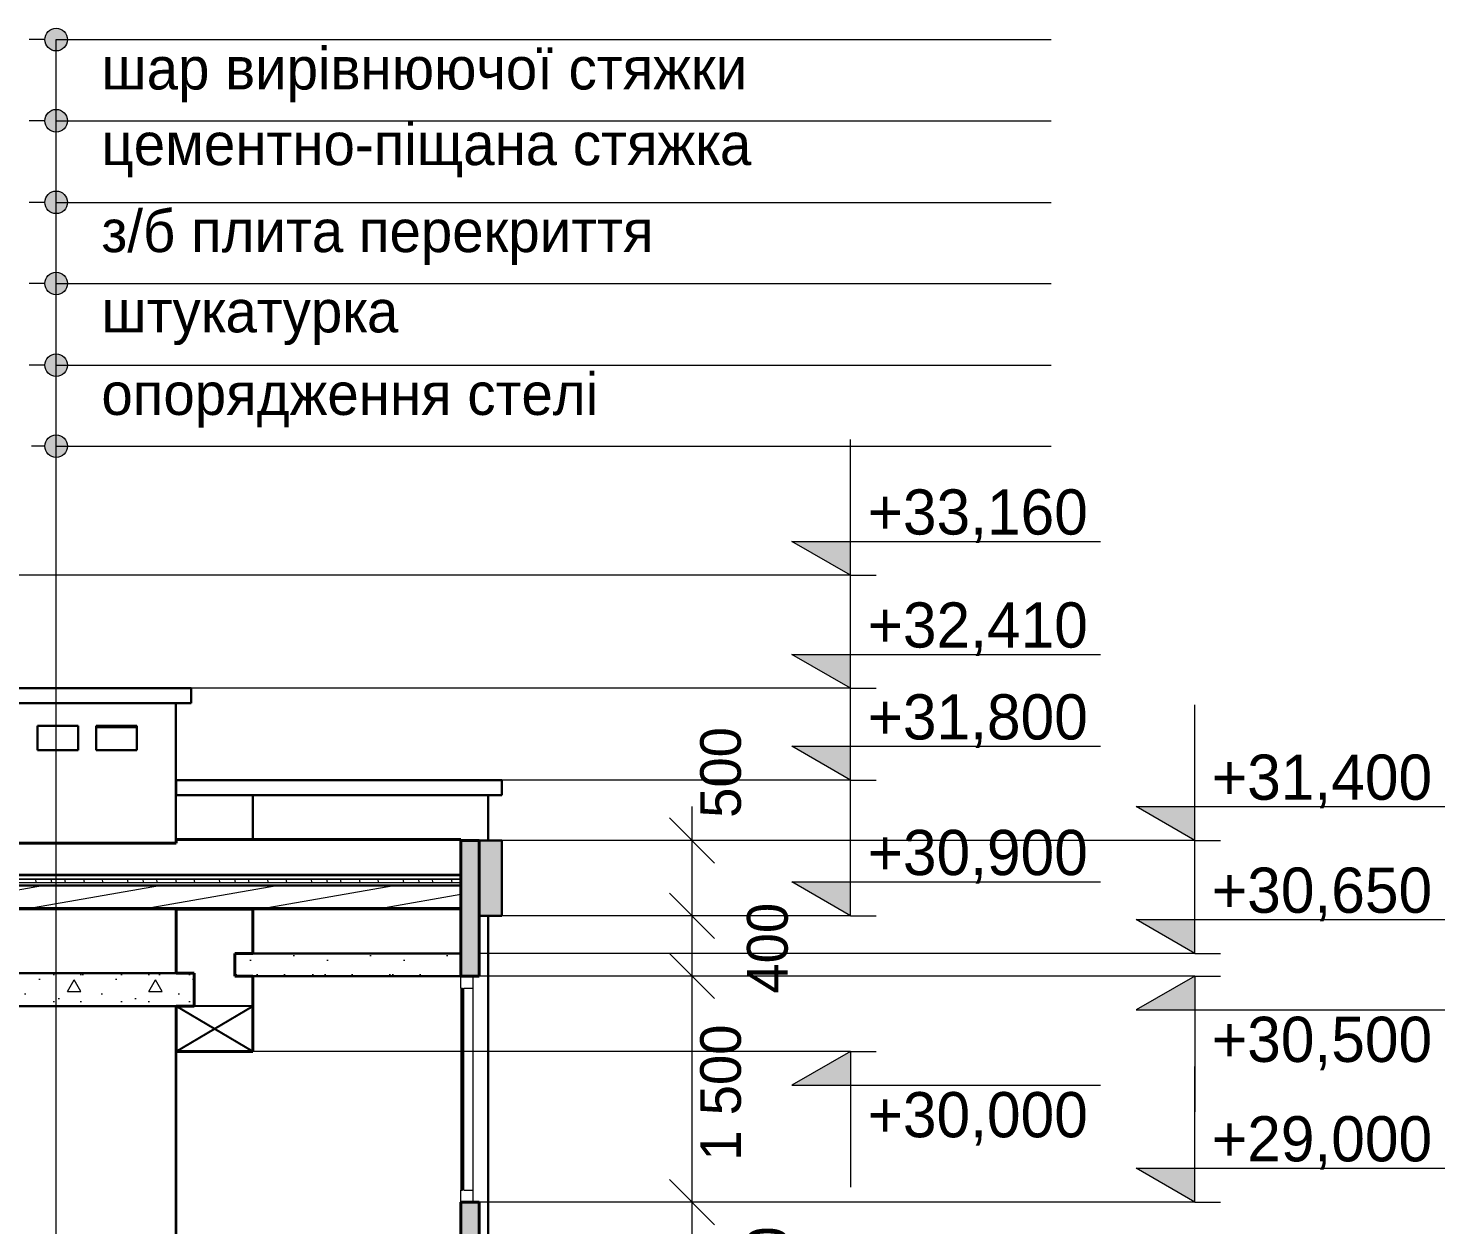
# Model space of a CAD drawing. Extents: x -464571 to -430223, y -12741 to 36790.
# Drawn here: x -447659 to -438263, y 28850 to 36790 of the extents above; entities that cross this region are included whole.
import ezdxf

# ---------------------------------------------------------------- set-up
doc = ezdxf.new("R2010")
doc.units = 0
doc.header["$MEASUREMENT"] = 0
for name, color, linetype in [('01 Лінії', 7, 'Continuous'), ('Двери ArchiCAD', 7, 'Continuous'), ('Интерьер- Перегородка', 7, 'Continuous'), ('Колонны', 7, 'Continuous'), ('Крыши', 7, 'Continuous'), ('Окна ArchiCAD', 7, 'Continuous'), ('Перекрытия', 7, 'Continuous'), ('Стены наружные', 7, 'Continuous')]:
    doc.layers.add(name, color=color, linetype=linetype)
for name, color, linetype, lineweight in [('01 Лінії_Ном_пера__1', 7, 'Continuous', 13), ('01 Текст_Ном_пера__1', 7, 'Continuous', 13), ('0_Ном_пера__120', 7, 'Continuous', 13), ('0_Ном_пера__41', 7, 'Continuous', 30), ('0_Ном_пера__61', 7, 'Continuous', 40), ('Двери ArchiCAD_Ном_пера__41', 7, 'Continuous', 30), ('Интерьер- Перегородка_Ном_пера__19', 255, 'Continuous', 0), ('Интерьер- Перегородка_Ном_пера__41', 7, 'Continuous', 30), ('Интерьер- Перегородка_Ном_пера__47', 7, 'Continuous', 25), ('Интерьер- Перегородка_Ном_пера__61', 7, 'Continuous', 40), ('Колонны_Ном_пера__21', 7, 'Continuous', 20), ('Крыши_Ном_пера__1', 7, 'Continuous', 13), ('Крыши_Ном_пера__100', 2, 'Continuous', 13), ('Крыши_Ном_пера__121', 255, 'Continuous', 13), ('Крыши_Ном_пера__21', 7, 'Continuous', 20), ('Крыши_Ном_пера__41', 7, 'Continuous', 30), ('Крыши_Ном_пера__61', 7, 'Continuous', 40), ('Окна ArchiCAD_Ном_пера__1', 7, 'Continuous', 13), ('Перекрытия_Ном_пера__1', 7, 'Continuous', 13), ('Перекрытия_Ном_пера__41', 7, 'Continuous', 30), ('Стены наружные_Ном_пера__61', 7, 'Continuous', 40)]:
    doc.layers.add(name, color=color, linetype=linetype, lineweight=lineweight)
doc.layers.add('0_Ном_пера__98', color=7, linetype='Continuous', lineweight=13, true_color=0x001f3e)
doc.layers.add('Перекрытия_Ном_пера__224', color=7, linetype='Continuous', lineweight=0, true_color=0xe8e8e8)
doc.styles.add('СГЕНЕРИР_СТИЛЬ_2', font='GOTHIC.TTF')
doc.styles.add('СГЕНЕРИР_СТИЛЬ_4', font='')
doc.styles.add('СГЕНЕРИР_СТИЛЬ_5', font='GOTHIC.TTF')
doc.styles.get('СГЕНЕРИР_СТИЛЬ_4').set_extended_font_data('Arial Unicode MS Кириллический')
doc.dimstyles.new('СГЕНЕРИР_СТИЛЬ__6', dxfattribs={"dimtxt": 269.999993, "dimasz": 285, "dimexe": 0.18, "dimexo": 300, "dimgap": 0.09, "dimtad": 3, "dimdec": 0, "dimzin": 0, "dimdsep": 46, "dimtxsty": 'СГЕНЕРИР_СТИЛЬ_4', "dimblk": 'ARROWHEAD_6', "dimblk1": 'ARROWHEAD_6', "dimblk2": 'ARROWHEAD_6', "dimcen": 0.09, "dimclrd": 256, "dimclre": 256, "dimclrt": 256, "dimadec": 0, "dimazin": 0, "dimtfac": 1, "dimtdec": 4, "dimtmove": 0, "dimatfit": 3, "dimfxl": 0, "dimtolj": 1, "dimtzin": 0, "dimarcsym": 0})
pattern_1 = [(90, (-133390.85, 0), (-150, 0), [])]
pattern_2 = [(10, (-133390.85, 0), (-23.442503, 132.949043), [])]
pattern_3 = [(0, (-133390.9, 0), (0, 935.3075), [90, -450]), (0, (-133120.9, 467.7), (0, 935.3075), [90, -450]), (60, (-133390.9, 0), (-810, 467.6537), [90, -450]), (60, (-132850.9, 0), (-810, 467.6537), [90, -450]), (120, (-133300.9, 0), (810, 467.6537), [90, -450]), (120, (-132760.9, 0), (810, 467.6537), [90, -450]), (0, (-133390.85, 90), (0, 180.00001), [0, -180.00001, 0, -270.00001]), (45, (-133300.85, 90), (-127.27923, 127.27923), [0, -135.00001, 0, -225.00001])]

# ---------------------------------------------------------------- blocks, each defined once
blk = doc.blocks.new('Элемент разреза_306', base_point=(-133390.9, 0))
at = {"layer": 'Колонны_Ном_пера__21', "linetype": 'Continuous'}
blk.add_line((-447208.9, 32150), (-446938.9, 32150), dxfattribs=at)
blk = doc.blocks.new('Элемент разреза_198', base_point=(-133390.9, 0))
at = {"layer": 'Интерьер- Перегородка_Ном_пера__41', "linetype": 'Continuous'}
for p, q in [((-449938.9, 32410), (-449938.9, 33060)), ((-450058.9, 32410), (-450058.9, 32800)), ((-450058.9, 31382.4), (-450058.9, 32310)), ((-446679.9, 32310), (-446679.9, 31382.4)), ((-450058.9, 30520), (-450058.9, 30943.2)), ((-446679.9, 30943.2), (-446679.9, 30520)), ((-450058.9, 27900), (-450058.9, 30300)), ((-446679.9, 30300), (-446679.9, 27900))]:
    blk.add_line(p, q, dxfattribs=at)
blk = doc.blocks.new('Элемент разреза_196', base_point=(-133390.9, 0))
at = {"layer": 'Двери ArchiCAD_Ном_пера__41', "linetype": 'Continuous'}
for p, q in [((-447598.9, 32160), (-447598.9, 32000)), ((-447328.9, 32160), (-447598.9, 32160)), ((-447328.9, 32000), (-447328.9, 32160)), ((-447598.9, 32000), (-447328.9, 32000))]:
    blk.add_line(p, q, dxfattribs=at)
blk = doc.blocks.new('Элемент разреза_197', base_point=(-133390.9, 0))
at = {"layer": 'Двери ArchiCAD_Ном_пера__41', "linetype": 'Continuous'}
for p, q in [((-447208.9, 32160), (-447208.9, 32000)), ((-446938.9, 32160), (-447208.9, 32160)), ((-446938.9, 32000), (-446938.9, 32160)), ((-447208.9, 32000), (-446938.9, 32000))]:
    blk.add_line(p, q, dxfattribs=at)
blk = doc.blocks.new('Элемент разреза_74', base_point=(-133390.9, 0))
at = {"layer": '0_Ном_пера__41', "linetype": 'Continuous'}
blk.add_line((-446678.9, 30549.4), (-446679.9, 30549.4), dxfattribs=at)
blk = doc.blocks.new('Элемент разреза_67', base_point=(-133390.9, 0))
at = {"layer": 'Перекрытия_Ном_пера__41', "linetype": 'Continuous'}
for p, q in [((-450058.9, 32410), (-446578.9, 32410)), ((-450058.9, 32310), (-450058.9, 32410)), ((-446578.9, 32310), (-446578.9, 32410)), ((-450058.9, 32310), (-446578.9, 32310))]:
    blk.add_line(p, q, dxfattribs=at)
blk = doc.blocks.new('Элемент разреза_200', base_point=(-133390.854027, 0))
at = {"layer": 'Двери ArchiCAD_Ном_пера__41', "linetype": 'Continuous'}
blk.add_line((-446678.906863, 27900), (-446678.906863, 29999), dxfattribs=at)
blk = doc.blocks.new('*X215', base_point=(-133390.9, 0))
at = {"layer": 'Крыши_Ном_пера__1', "linetype": 'Continuous'}
for p, q in [((-450452.7, 31166.5), (-450451.7, 31176.7)), ((-450310, 31166.5), (-450311, 31176.7)), ((-450248.3, 31166.5), (-450247.4, 31176.7)), ((-450105.7, 31166.5), (-450106.7, 31176.7)), ((-450044, 31166.5), (-450043.1, 31176.7)), ((-449901.4, 31166.5), (-449902.4, 31176.7)), ((-449839.7, 31166.5), (-449838.8, 31176.7)), ((-449697.1, 31166.5), (-449698.1, 31176.7)), ((-449635.4, 31166.5), (-449634.5, 31176.7)), ((-449492.8, 31166.5), (-449493.7, 31176.7)), ((-449431.1, 31166.5), (-449430.2, 31176.7)), ((-449288.5, 31166.5), (-449289.4, 31176.7)), ((-449226.8, 31166.5), (-449225.9, 31176.7)), ((-449084.2, 31166.5), (-449085.1, 31176.7)), ((-449022.5, 31166.5), (-449021.6, 31176.7)), ((-448879.9, 31166.5), (-448880.8, 31176.7)), ((-448818.2, 31166.5), (-448817.3, 31176.7)), ((-448675.6, 31166.5), (-448676.5, 31176.7)), ((-448613.9, 31166.5), (-448612.9, 31176.7)), ((-448471.3, 31166.5), (-448472.2, 31176.7)), ((-448409.6, 31166.5), (-448408.6, 31176.7)), ((-448267, 31166.5), (-448267.9, 31176.7)), ((-448205.3, 31166.5), (-448204.3, 31176.7)), ((-448062.7, 31166.5), (-448063.6, 31176.7)), ((-448001, 31166.5), (-448000, 31176.7)), ((-447858.3, 31166.5), (-447859.3, 31176.7)), ((-447796.7, 31166.5), (-447795.7, 31176.7)), ((-447654, 31166.5), (-447655, 31176.7)), ((-447592.3, 31166.5), (-447591.4, 31176.7)), ((-447449.7, 31166.5), (-447450.7, 31176.7)), ((-447388, 31166.5), (-447387.1, 31176.7)), ((-447245.4, 31166.5), (-447246.4, 31176.7)), ((-447183.7, 31166.5), (-447182.8, 31176.7)), ((-447041.1, 31166.5), (-447042.1, 31176.7)), ((-446979.4, 31166.5), (-446978.5, 31176.7)), ((-446836.8, 31166.5), (-446837.7, 31176.7)), ((-446775.1, 31166.5), (-446774.2, 31176.7)), ((-446632.5, 31166.5), (-446633.4, 31176.7)), ((-446570.8, 31166.5), (-446569.9, 31176.7)), ((-446428.2, 31166.5), (-446429.1, 31176.7)), ((-446366.5, 31166.5), (-446365.6, 31176.7)), ((-446223.9, 31166.5), (-446224.8, 31176.7)), ((-446162.2, 31166.5), (-446161.3, 31176.7)), ((-446019.6, 31166.5), (-446020.5, 31176.7)), ((-445957.9, 31166.5), (-445956.9, 31176.7)), ((-445815.3, 31166.5), (-445816.2, 31176.7)), ((-445753.6, 31166.5), (-445752.6, 31176.7)), ((-445611, 31166.5), (-445611.9, 31176.7)), ((-445549.3, 31166.5), (-445548.3, 31176.7)), ((-445406.7, 31166.5), (-445407.6, 31176.7)), ((-445345, 31166.5), (-445344, 31176.7)), ((-445202.3, 31166.5), (-445203.3, 31176.7)), ((-445140.7, 31166.5), (-445139.7, 31176.7)), ((-444998, 31166.5), (-444999, 31176.7)), ((-444936.3, 31166.5), (-444935.4, 31176.7)), ((-444793.7, 31166.5), (-444794.7, 31176.7))]:
    blk.add_line(p, q, dxfattribs=at)
blk = doc.blocks.new('*X216', base_point=(-133390.9, 0))
at = {"layer": 'Крыши_Ном_пера__1', "linetype": 'Continuous'}
for p, q in [((-450334.7, 31121.9), (-450338.3, 31142.2)), ((-450212.5, 31121.9), (-450216.2, 31142.2)), ((-450045.5, 31121.9), (-450048.9, 31142.2)), ((-449942.7, 31121.9), (-449946.4, 31142.2)), ((-449852.1, 31121.9), (-449855.6, 31142.2)), ((-449725.1, 31121.9), (-449728.7, 31142.2)), ((-449602.9, 31121.9), (-449606.6, 31142.2)), ((-449435.9, 31121.9), (-449439.3, 31142.2)), ((-449333.1, 31121.9), (-449336.8, 31142.2)), ((-449242.5, 31121.9), (-449246, 31142.2)), ((-449115.5, 31121.9), (-449119.1, 31142.2)), ((-448993.3, 31121.9), (-448997, 31142.2)), ((-448826.3, 31121.9), (-448829.7, 31142.2)), ((-448723.5, 31121.9), (-448727.2, 31142.2)), ((-448632.9, 31121.9), (-448636.4, 31142.2)), ((-448505.9, 31121.9), (-448509.5, 31142.2)), ((-448383.7, 31121.9), (-448387.4, 31142.2)), ((-448216.7, 31121.9), (-448220.1, 31142.2)), ((-448113.9, 31121.9), (-448117.6, 31142.2)), ((-448023.3, 31121.9), (-448026.8, 31142.2)), ((-447896.3, 31121.9), (-447899.9, 31142.2)), ((-447774.1, 31121.9), (-447777.8, 31142.2)), ((-447607.1, 31121.9), (-447610.5, 31142.2)), ((-447504.3, 31121.9), (-447508, 31142.2)), ((-447413.7, 31121.9), (-447417.2, 31142.2)), ((-447286.7, 31121.9), (-447290.3, 31142.2)), ((-447164.5, 31121.9), (-447168.2, 31142.2)), ((-446997.5, 31121.9), (-447000.9, 31142.2)), ((-446894.7, 31121.9), (-446898.4, 31142.2)), ((-446804.1, 31121.9), (-446807.6, 31142.2)), ((-446677.1, 31121.9), (-446680.7, 31142.2)), ((-446554.9, 31121.9), (-446558.6, 31142.2)), ((-446387.9, 31121.9), (-446391.3, 31142.2)), ((-446285.1, 31121.9), (-446288.8, 31142.2)), ((-446194.5, 31121.9), (-446198, 31142.2)), ((-446067.5, 31121.9), (-446071.1, 31142.2)), ((-445945.3, 31121.9), (-445949, 31142.2)), ((-445778.3, 31121.9), (-445781.7, 31142.2)), ((-445675.5, 31121.9), (-445679.2, 31142.2)), ((-445584.9, 31121.9), (-445588.4, 31142.2)), ((-445457.9, 31121.9), (-445461.5, 31142.2)), ((-445335.7, 31121.9), (-445339.4, 31142.2)), ((-445168.7, 31121.9), (-445172.1, 31142.2)), ((-445065.9, 31121.9), (-445069.6, 31142.2)), ((-444975.3, 31121.9), (-444978.8, 31142.2)), ((-444848.3, 31121.9), (-444851.9, 31142.2))]:
    blk.add_line(p, q, dxfattribs=at)
blk = doc.blocks.new('Элемент разреза_13', base_point=(-133390.9, 0))
at = {"layer": 'Крыши_Ном_пера__1', "linetype": 'Continuous'}
h = blk.add_hatch(dxfattribs=at)
h.set_pattern_fill('Гидроизоляция__гориз__', color=256, style=0, pattern_type=2)
h.set_pattern_definition(pattern_1)
h.paths.add_polyline_path([(-444788.9, 31142.2), (-444788.9, 31146.2), (-450456.1, 31146.2), (-450456.1, 31142.2)], flags=0)
h = blk.add_hatch(dxfattribs=at)
h.set_pattern_fill('Дерево', color=256, style=0, pattern_type=2)
h.set_pattern_definition(pattern_2)
h.paths.add_polyline_path([(-444788.9, 30954.3), (-444788.9, 31101.6), (-450456.1, 31101.6), (-450456.1, 30954.3)], flags=0)
h = blk.add_hatch(dxfattribs=at)
h.set_pattern_fill('Дерево', color=256, style=0, pattern_type=2)
h.set_pattern_definition(pattern_2)
h.paths.add_polyline_path([(-444788.9, 30943.2), (-444788.9, 30951.3), (-450456.1, 30951.3), (-450456.1, 30943.2)], flags=0)
at = {"layer": 'Крыши_Ном_пера__100', "linetype": 'Continuous'}
h = blk.add_hatch(dxfattribs=at)
h.set_pattern_fill('Гидроизоляция__гориз__', color=256, style=0, pattern_type=2)
h.set_pattern_definition(pattern_1)
h.paths.add_polyline_path([(-444788.9, 30951.3), (-444788.9, 30954.3), (-450456.1, 30954.3), (-450456.1, 30951.3)], flags=0)
at = {"layer": 'Крыши_Ном_пера__1', "linetype": 'Continuous'}
for p, q in [((-450456.1, 31166.5), (-444788.9, 31166.5)), ((-450456.1, 31160.7), (-450456.1, 31166.5)), ((-450456.1, 31166.5), (-444788.9, 31166.5)), ((-450456.1, 31146.2), (-444788.9, 31146.2)), ((-450456.1, 31146.2), (-444788.9, 31146.2)), ((-450456.1, 31142.2), (-444788.9, 31142.2)), ((-450456.1, 31142.2), (-444788.9, 31142.2)), ((-450456.1, 31124.6), (-450456.1, 31142.2)), ((-450456.1, 31121.9), (-444788.9, 31121.9)), ((-450456.1, 31101.6), (-450456.1, 31121.9)), ((-450456.1, 31121.9), (-444788.9, 31121.9)), ((-444788.9, 31146.2), (-444788.9, 31166.5)), ((-444788.9, 31121.9), (-444788.9, 31142.2)), ((-444788.9, 31101.6), (-444788.9, 31121.9)), ((-450456.1, 30954.3), (-444788.9, 30954.3)), ((-450456.1, 30954.3), (-444788.9, 30954.3)), ((-450456.1, 30951.3), (-444788.9, 30951.3)), ((-450456.1, 30951.3), (-444788.9, 30951.3)), ((-444788.9, 30943.2), (-444788.9, 30951.3))]:
    blk.add_line(p, q, dxfattribs=at)
at = {"layer": 'Крыши_Ном_пера__100', "linetype": 'Continuous'}
for p, q in [((-450456.1, 30951.3), (-450456.1, 30954.3)), ((-444788.9, 30951.3), (-444788.9, 30954.3))]:
    blk.add_line(p, q, dxfattribs=at)
at = {"layer": 'Крыши_Ном_пера__121', "linetype": 'Continuous'}
for p, q in [((-450456.1, 31142.2), (-450456.1, 31146.2)), ((-444788.9, 31166.5), (-444788.9, 31176.7)), ((-444788.9, 31142.2), (-444788.9, 31146.2))]:
    blk.add_line(p, q, dxfattribs=at)
at = {"layer": 'Крыши_Ном_пера__21', "linetype": 'Continuous'}
for p, q in [((-450456.1, 31176.7), (-444788.9, 31176.7)), ((-450456.1, 31060.7), (-450456.1, 31101.6)), ((-444788.9, 30954.3), (-444788.9, 31101.6))]:
    blk.add_line(p, q, dxfattribs=at)
at = {"layer": 'Крыши_Ном_пера__41', "linetype": 'Continuous'}
for p, q in [((-450456.1, 31101.6), (-444788.9, 31101.6)), ((-450456.1, 31101.6), (-444788.9, 31101.6)), ((-450456.1, 30943.2), (-444788.9, 30943.2))]:
    blk.add_line(p, q, dxfattribs=at)
at = {"layer": 'Крыши_Ном_пера__61', "linetype": 'Continuous'}
for p, q in [((-450058.9, 31405.3), (-451084.3, 31405.3)), ((-451084.3, 31405.3), (-450456.1, 31176.7)), ((-444788.9, 31405.3), (-446678.9, 31405.3)), ((-446678.9, 31405.3), (-446678.9, 31382.4)), ((-444788.9, 31400), (-444788.9, 31405.3)), ((-446678.9, 31382.4), (-450058.9, 31382.4))]:
    blk.add_line(p, q, dxfattribs=at)
at = {"layer": 'Крыши'}
for name in ['*X215', '*X216']:
    blk.add_blockref(name, (-133390.9, 0), dxfattribs=at)
blk = doc.blocks.new('Элемент разреза_12', base_point=(-133390.9, 0))
at = {"layer": 'Крыши_Ном_пера__61', "linetype": 'Continuous'}
blk.add_line((-446679.9, 30550.8), (-446678.9, 30550.9), dxfattribs=at)
blk = doc.blocks.new('Элемент разреза_53', base_point=(-133390.9, 0))
at = {"layer": 'Крыши_Ном_пера__61', "linetype": 'Continuous'}
blk.add_line((-446679.9, 31405.3), (-446678.9, 31405.3), dxfattribs=at)
blk = doc.blocks.new('Элемент разреза_204', base_point=(-133390.9, 0))
at = {"layer": 'Окна ArchiCAD_Ном_пера__1', "linetype": 'Continuous'}
for p, q in [((-444788.9, 30420), (-444788.9, 30500)), ((-444788.9, 30500), (-444708.9, 30500)), ((-444708.9, 30420), (-444708.9, 30500)), ((-444788.9, 30420), (-444788.9, 29080)), ((-444788.9, 30420), (-444778.9, 30420)), ((-444778.9, 29080), (-444778.9, 30420)), ((-444768.9, 30420), (-444708.9, 30420)), ((-444768.9, 29080), (-444768.9, 30420)), ((-444708.9, 29080), (-444708.9, 30420)), ((-444788.9, 29000), (-444788.9, 29080)), ((-444788.9, 29080), (-444778.9, 29080)), ((-444768.9, 29080), (-444708.9, 29080)), ((-444708.9, 29000), (-444708.9, 29080)), ((-444788.9, 29000), (-444708.9, 29000))]:
    blk.add_line(p, q, dxfattribs=at)
blk = doc.blocks.new('Элемент разреза_214', base_point=(-133390.9, 0))
at = {"layer": '0_Ном_пера__41', "linetype": 'Continuous'}
for p, q in [((-446168.9, 31700), (-446168.9, 31405.3)), ((-444608.9, 31400), (-444608.9, 31700)), ((-444608.9, 27900), (-444608.9, 30900))]:
    blk.add_line(p, q, dxfattribs=at)
blk = doc.blocks.new('Элемент разреза_11', base_point=(-133390.9, 0))
at = {"layer": 'Перекрытия_Ном_пера__41', "linetype": 'Continuous'}
for p, q in [((-446678.9, 31800), (-444518.9, 31800)), ((-446678.9, 31700), (-446678.9, 31800)), ((-444518.9, 31700), (-444518.9, 31800)), ((-446678.9, 31700), (-444518.9, 31700))]:
    blk.add_line(p, q, dxfattribs=at)
blk = doc.blocks.new('Элемент разреза_10', base_point=(-133390.9, 0))
at = {"layer": 'Перекрытия_Ном_пера__224', "linetype": 'Continuous'}
blk.add_hatch(color=256, dxfattribs=at).paths.add_polyline_path([(-444668.9, 30900), (-444518.9, 30900), (-444518.9, 31400), (-444668.9, 31400)], flags=0)
at = {"layer": 'Перекрытия_Ном_пера__41', "linetype": 'Continuous'}
for p, q in [((-444668.9, 31400), (-444518.9, 31400)), ((-444518.9, 30900), (-444518.9, 31400)), ((-444668.9, 30900), (-444518.9, 30900))]:
    blk.add_line(p, q, dxfattribs=at)
blk = doc.blocks.new('Элемент разреза_215', base_point=(-133390.9, 0))
at = {"layer": 'Перекрытия_Ном_пера__1', "linetype": 'Continuous'}
h = blk.add_hatch(dxfattribs=at)
h.set_pattern_fill('05___Бетон__будівельний_', color=256, style=0, pattern_type=2)
h.set_pattern_definition(pattern_3)
h.paths.add_polyline_path([(-444788.9, 30650), (-446288.9, 30650), (-446288.9, 30500), (-444788.9, 30500)], flags=0)
at = {"layer": 'Перекрытия_Ном_пера__41', "linetype": 'Continuous'}
for p, q in [((-446288.9, 30650), (-444788.9, 30650)), ((-446288.9, 30500), (-446288.9, 30650)), ((-444788.9, 30500), (-444788.9, 30650)), ((-446288.9, 30500), (-444788.9, 30500))]:
    blk.add_line(p, q, dxfattribs=at)
blk = doc.blocks.new('Элемент разреза_8', base_point=(-133390.9, 0))
at = {"layer": 'Перекрытия_Ном_пера__1', "linetype": 'Continuous'}
h = blk.add_hatch(dxfattribs=at)
h.set_pattern_fill('05___Бетон__будівельний_', color=256, style=0, pattern_type=2)
h.set_pattern_definition(pattern_3)
h.paths.add_polyline_path([(-452838.9, 30300), (-446558.9, 30300), (-446558.9, 30520), (-452838.9, 30520)], flags=0)
at = {"layer": 'Перекрытия_Ном_пера__41', "linetype": 'Continuous'}
for p, q in [((-452838.9, 30520), (-446558.9, 30520)), ((-452838.9, 30300), (-452838.9, 30520)), ((-446558.9, 30300), (-446558.9, 30520)), ((-452838.9, 30300), (-446558.9, 30300))]:
    blk.add_line(p, q, dxfattribs=at)
blk = doc.blocks.new('Элемент разреза_278', base_point=(-133390.9, 0))
at = {"layer": 'Стены наружные_Ном_пера__61', "linetype": 'Continuous'}
for p, q in [((-446678.9, 30943.2), (-446168.9, 30943.2)), ((-446678.9, 30520), (-446678.9, 30943.2)), ((-446168.9, 30650), (-446168.9, 30943.2)), ((-446288.9, 30500), (-446288.9, 30650)), ((-446288.9, 30650), (-446168.9, 30650)), ((-446678.9, 30520), (-446558.9, 30520)), ((-446558.9, 30300), (-446558.9, 30520)), ((-446288.9, 30500), (-446168.9, 30500)), ((-446168.9, 29999), (-446168.9, 30500)), ((-446678.9, 30300), (-446558.9, 30300)), ((-446678.9, 29999), (-446678.9, 30300)), ((-446678.9, 29999), (-446168.9, 29999))]:
    blk.add_line(p, q, dxfattribs=at)
blk = doc.blocks.new('Элемент разреза_279', base_point=(-133390.9, 0))
at = {"layer": 'Интерьер- Перегородка_Ном_пера__19', "linetype": 'Continuous'}
for points in [[(-444788.9, 31400), (-444788.9, 30500), (-444668.9, 30500), (-444668.9, 31400)], [(-444788.9, 29000), (-444788.9, 27800), (-444668.9, 27800), (-444668.9, 29000)]]:
    blk.add_hatch(color=256, dxfattribs=at).paths.add_polyline_path(points, flags=0)
at = {"layer": 'Интерьер- Перегородка_Ном_пера__61', "linetype": 'Continuous'}
for p, q in [((-444788.9, 30500), (-444788.9, 31400)), ((-444788.9, 31400), (-444668.9, 31400)), ((-444668.9, 30500), (-444668.9, 30900)), ((-444788.9, 30500), (-444668.9, 30500)), ((-444788.9, 27800), (-444788.9, 29000)), ((-444788.9, 29000), (-444668.9, 29000)), ((-444668.9, 27800), (-444668.9, 29000)), ((-444788.9, 27800), (-444668.9, 27800))]:
    blk.add_line(p, q, dxfattribs=at)
blk = doc.blocks.new('Линейный размер_2', base_point=(-439919.7, -297.8))
at = {"layer": '0_Ном_пера__98', "linetype": 'Continuous'}
for points in [[(-439919.7, 31400), (-440308.9, 31625), (-439919.7, 31625)], [(-439919.7, 30650), (-440308.9, 30875), (-439919.7, 30875)], [(-439919.7, 30500), (-440308.9, 30275), (-439919.7, 30275)], [(-439919.7, 29000), (-440308.9, 29225), (-439919.7, 29225)]]:
    blk.add_hatch(color=256, dxfattribs=at).paths.add_polyline_path(points, flags=0)
for p, q in [((-439919.7, 31400), (-439919.7, 32300)), ((-439919.7, 31400), (-440308.9, 31625)), ((-440308.9, 31625), (-439919.7, 31625)), ((-439919.7, 31625), (-438262.7, 31625)), ((-439919.7, 30650), (-439919.7, 31550)), ((-439919.7, 31400), (-444668.9, 31400)), ((-439919.7, 31400), (-439750.9, 31400)), ((-439919.7, 30650), (-440308.9, 30875)), ((-440308.9, 30875), (-439919.7, 30875)), ((-439919.7, 30875), (-438262.7, 30875)), ((-439919.7, 30650), (-444668.9, 30650)), ((-439919.7, 30650), (-439750.9, 30650)), ((-439919.7, 30500), (-444668.9, 30500)), ((-439919.7, 30500), (-440308.9, 30275)), ((-439919.7, 30500), (-439750.9, 30500)), ((-439919.7, 30500), (-439919.7, 29600)), ((-440308.9, 30275), (-439919.7, 30275)), ((-439919.7, 30275), (-438262.7, 30275)), ((-439919.7, 29000), (-439919.7, 29900)), ((-439919.7, 29000), (-440308.9, 29225)), ((-440308.9, 29225), (-439919.7, 29225)), ((-439919.7, 29225), (-438262.7, 29225)), ((-439919.7, 29000), (-444668.9, 29000)), ((-439919.7, 29000), (-439750.9, 29000))]:
    blk.add_line(p, q, dxfattribs=at)
at = {"layer": '0_Ном_пера__98', "char_height": 300, "attachment_point": 1, "style": 'СГЕНЕРИР_СТИЛЬ_2'}
for s, insert in [('{+31,400}', (-439807.2, 31970)), ('{+30,650}', (-439807.2, 31220)), ('{+30,500}', (-439807.2, 30230)), ('{+29,000}', (-439807.2, 29570))]:
    blk.add_mtext(s, dxfattribs=dict(at, insert=insert))
blk = doc.blocks.new('Линейный размер_7', base_point=(-442203.9, 6300))
at = {"layer": '0_Ном_пера__98', "linetype": 'Continuous'}
for points in [[(-442203.9, 33160), (-442593.2, 33385), (-442203.9, 33385)], [(-442203.9, 32410), (-442593.2, 32635), (-442203.9, 32635)], [(-442203.9, 31800), (-442593.2, 32025), (-442203.9, 32025)], [(-442203.9, 30900), (-442593.2, 31125), (-442203.9, 31125)], [(-442203.9, 30000), (-442593.2, 29775), (-442203.9, 29775)]]:
    blk.add_hatch(color=256, dxfattribs=at).paths.add_polyline_path(points, flags=0)
for p, q in [((-442203.9, 33160), (-442203.9, 34060)), ((-442203.9, 33160), (-442593.2, 33385)), ((-442593.2, 33385), (-442203.9, 33385)), ((-442203.9, 33385), (-440546.9, 33385)), ((-442203.9, 32410), (-442203.9, 33310)), ((-442203.9, 33160), (-449838.9, 33160)), ((-442203.9, 33160), (-442035.2, 33160)), ((-442203.9, 32410), (-442593.2, 32635)), ((-442593.2, 32635), (-442203.9, 32635)), ((-442203.9, 31800), (-442203.9, 32700)), ((-442203.9, 32635), (-440546.9, 32635)), ((-442203.9, 32410), (-446578.9, 32410)), ((-442203.9, 32410), (-442035.2, 32410)), ((-442203.9, 31800), (-442593.2, 32025)), ((-442593.2, 32025), (-442203.9, 32025)), ((-442203.9, 32025), (-440546.9, 32025)), ((-442203.9, 31800), (-444518.9, 31800)), ((-442203.9, 31800), (-442035.2, 31800)), ((-442203.9, 30900), (-442203.9, 31800)), ((-442203.9, 30900), (-442593.2, 31125)), ((-442593.2, 31125), (-442203.9, 31125)), ((-442203.9, 31125), (-440546.9, 31125)), ((-442203.9, 30900), (-444518.9, 30900)), ((-442203.9, 30900), (-442035.2, 30900)), ((-442203.9, 30000), (-446168.9, 30000)), ((-442203.9, 30000), (-442593.2, 29775)), ((-442203.9, 30000), (-442035.2, 30000)), ((-442203.9, 30000), (-442203.9, 29100)), ((-442593.2, 29775), (-442203.9, 29775)), ((-442203.9, 29775), (-440546.9, 29775))]:
    blk.add_line(p, q, dxfattribs=at)
at = {"layer": '0_Ном_пера__98', "char_height": 300, "attachment_point": 1, "style": 'СГЕНЕРИР_СТИЛЬ_2'}
for s, insert in [('{+33,160}', (-442091.4, 33730)), ('{+32,410}', (-442091.4, 32980)), ('{+31,800}', (-442091.4, 32370)), ('{+30,900}', (-442091.4, 31470)), ('{+30,000}', (-442091.4, 29730))]:
    blk.add_mtext(s, dxfattribs=dict(at, insert=insert))
blk = doc.blocks.new('*D484', base_point=(-133390.9, 0))
at = {"layer": '0_Ном_пера__120', "linetype": 'Continuous'}
for p, q in [((-443405.9, 29150), (-443105.9, 28850)), ((-442974.6, 29000), (-443555.9, 29000)), ((-443255.9, 27800), (-443255.9, 29000)), ((-443405.9, 27950), (-443105.9, 27650)), ((-442974.6, 27800), (-443555.9, 27800))]:
    blk.add_line(p, q, dxfattribs=at)
at = {"layer": '0_Ном_пера__120', "insert": (-442891.4, 27935), "char_height": 270, "attachment_point": 1, "rotation": 90, "style": 'СГЕНЕРИР_СТИЛЬ_2'}
blk.add_mtext('{1\xa0200}', dxfattribs=at)
blk = doc.blocks.new('ARROWHEAD_6')
at = {"linetype": 'Continuous'}
for p, q in [((-0.5, -0.5), (0.5, 0.5)), ((0, 0), (-1, 0))]:
    blk.add_line(p, q, dxfattribs=at)
blk = doc.blocks.new('*D485', base_point=(-133390.9, 0))
at = {"layer": '0_Ном_пера__120', "linetype": 'Continuous'}
for p, q in [((-443405.9, 30650), (-443105.9, 30350)), ((-442974.6, 30500), (-443555.9, 30500)), ((-443255.9, 29000), (-443255.9, 30500)), ((-443405.9, 29150), (-443105.9, 28850)), ((-442974.6, 29000), (-443555.9, 29000))]:
    blk.add_line(p, q, dxfattribs=at)
at = {"layer": '0_Ном_пера__120', "char_height": 270, "attachment_point": 1, "rotation": 90, "style": 'СГЕНЕРИР_СТИЛЬ_2'}
for s, insert in [('{400}', (-442891.4, 30383.6)), ('{1\xa0500}', (-443201.9, 29274.8))]:
    blk.add_mtext(s, dxfattribs=dict(at, insert=insert))
blk = doc.blocks.new('*D486', base_point=(-133390.854027, 0))
at = {"layer": '0_Ном_пера__120', "linetype": 'Continuous'}
for p, q in [((-443405.893977, 31050), (-443105.893977, 30750)), ((-442974.643977, 30900), (-443555.893977, 30900)), ((-443255.893977, 30500), (-443255.893977, 30900)), ((-443405.893977, 30650), (-443105.893977, 30350)), ((-442974.643977, 30500), (-443555.893977, 30500))]:
    blk.add_line(p, q, dxfattribs=at)
blk = doc.blocks.new('*D487', base_point=(-133390.9, 0))
at = {"layer": '0_Ном_пера__120', "linetype": 'Continuous'}
for p, q in [((-443255.9, 31400), (-443255.9, 31625)), ((-443105.9, 31250), (-443405.9, 31550)), ((-442974.6, 31400), (-443555.9, 31400)), ((-443255.9, 30900), (-443255.9, 31400)), ((-443405.9, 31050), (-443105.9, 30750)), ((-442974.6, 30900), (-443555.9, 30900))]:
    blk.add_line(p, q, dxfattribs=at)
at = {"layer": '0_Ном_пера__120', "insert": (-443201.9, 31550), "char_height": 270, "attachment_point": 1, "rotation": 90, "style": 'СГЕНЕРИР_СТИЛЬ_2'}
blk.add_mtext('{500}', dxfattribs=at)
blk = doc.blocks.new('Линия_170', base_point=(-447474.4, 34016.5))
at = {"layer": '01 Лінії_Ном_пера__1', "linetype": 'Continuous'}
blk.add_hatch(color=256, dxfattribs=at).paths.add_polyline_path([(-447399.4, 34016.5), (-447405.1, 34045.2), (-447421.3, 34069.6), (-447445.7, 34085.8), (-447474.4, 34091.5), (-447503.1, 34085.8), (-447527.4, 34069.6), (-447543.7, 34045.2), (-447549.4, 34016.5), (-447543.7, 33987.8), (-447527.4, 33963.5), (-447503.1, 33947.2), (-447474.4, 33941.5), (-447445.7, 33947.2), (-447421.3, 33963.5), (-447405.1, 33987.8)], flags=0)
blk.add_line((-447549.4, 34016.5), (-447638.9, 34016.5), dxfattribs=at)
blk.add_circle((-447474.4, 34016.5), 75, dxfattribs=at)
blk = doc.blocks.new('Линия_171', base_point=(-447474.4, 34554.8))
at = {"layer": '01 Лінії_Ном_пера__1', "linetype": 'Continuous'}
blk.add_hatch(color=256, dxfattribs=at).paths.add_polyline_path([(-447399.4, 34554.8), (-447405.1, 34583.5), (-447421.3, 34607.8), (-447445.7, 34624.1), (-447474.4, 34629.8), (-447503.1, 34624.1), (-447527.4, 34607.8), (-447543.7, 34583.5), (-447549.4, 34554.8), (-447543.7, 34526.1), (-447527.4, 34501.7), (-447503.1, 34485.5), (-447474.4, 34479.8), (-447445.7, 34485.5), (-447421.3, 34501.7), (-447405.1, 34526.1)], flags=0)
blk.add_line((-447549.4, 34554.8), (-447654.4, 34554.8), dxfattribs=at)
blk.add_circle((-447474.4, 34554.8), 75, dxfattribs=at)
blk = doc.blocks.new('Линия_172', base_point=(-447474.4, 35096.5))
at = {"layer": '01 Лінії_Ном_пера__1', "linetype": 'Continuous'}
blk.add_hatch(color=256, dxfattribs=at).paths.add_polyline_path([(-447399.4, 35096.5), (-447405.1, 35125.2), (-447421.3, 35149.6), (-447445.7, 35165.8), (-447474.4, 35171.5), (-447503.1, 35165.8), (-447527.4, 35149.6), (-447543.7, 35125.2), (-447549.4, 35096.5), (-447543.7, 35067.8), (-447527.4, 35043.5), (-447503.1, 35027.2), (-447474.4, 35021.5), (-447445.7, 35027.2), (-447421.3, 35043.5), (-447405.1, 35067.8)], flags=0)
blk.add_line((-447549.4, 35096.5), (-447654.4, 35096.5), dxfattribs=at)
blk.add_circle((-447474.4, 35096.5), 75, dxfattribs=at)
blk = doc.blocks.new('Линия_173', base_point=(-447474.4, 35634.8))
at = {"layer": '01 Лінії_Ном_пера__1', "linetype": 'Continuous'}
blk.add_hatch(color=256, dxfattribs=at).paths.add_polyline_path([(-447399.4, 35634.8), (-447405.1, 35663.5), (-447421.3, 35687.8), (-447445.7, 35704.1), (-447474.4, 35709.8), (-447503.1, 35704.1), (-447527.4, 35687.8), (-447543.7, 35663.5), (-447549.4, 35634.8), (-447543.7, 35606.1), (-447527.4, 35581.7), (-447503.1, 35565.5), (-447474.4, 35559.8), (-447445.7, 35565.5), (-447421.3, 35581.7), (-447405.1, 35606.1)], flags=0)
blk.add_line((-447549.4, 35634.8), (-447654.4, 35634.8), dxfattribs=at)
blk.add_circle((-447474.4, 35634.8), 75, dxfattribs=at)
blk = doc.blocks.new('Линия_174', base_point=(-447474.4, 36176.5))
at = {"layer": '01 Лінії_Ном_пера__1', "linetype": 'Continuous'}
blk.add_hatch(color=256, dxfattribs=at).paths.add_polyline_path([(-447399.4, 36176.5), (-447405.1, 36205.2), (-447421.3, 36229.6), (-447445.7, 36245.8), (-447474.4, 36251.5), (-447503.1, 36245.8), (-447527.4, 36229.6), (-447543.7, 36205.2), (-447549.4, 36176.5), (-447543.7, 36147.8), (-447527.4, 36123.5), (-447503.1, 36107.2), (-447474.4, 36101.5), (-447445.7, 36107.2), (-447421.3, 36123.5), (-447405.1, 36147.8)], flags=0)
blk.add_line((-447549.4, 36176.5), (-447654.4, 36176.5), dxfattribs=at)
blk.add_circle((-447474.4, 36176.5), 75, dxfattribs=at)
blk = doc.blocks.new('Линия_175', base_point=(-447474.4, 36714.8))
at = {"layer": '01 Лінії_Ном_пера__1', "linetype": 'Continuous'}
blk.add_hatch(color=256, dxfattribs=at).paths.add_polyline_path([(-447399.4, 36714.8), (-447405.1, 36743.5), (-447421.3, 36767.8), (-447445.7, 36784.1), (-447474.4, 36789.8), (-447503.1, 36784.1), (-447527.4, 36767.8), (-447543.7, 36743.5), (-447549.4, 36714.8), (-447543.7, 36686.1), (-447527.4, 36661.7), (-447503.1, 36645.5), (-447474.4, 36639.8), (-447445.7, 36645.5), (-447421.3, 36661.7), (-447405.1, 36686.1)], flags=0)
blk.add_line((-447549.4, 36714.8), (-447654.4, 36714.8), dxfattribs=at)
blk.add_circle((-447474.4, 36714.8), 75, dxfattribs=at)

msp = doc.modelspace()

# ---------------------------------------------------------------- linework, layer by layer
at = {"layer": '01 Лінії_Ном_пера__1', "linetype": 'Continuous'}
for p, q in [((-447474.4, 36714.8), (-440874.4, 36714.8)), ((-447474.4, 24010.9), (-447474.4, 36714.8)), ((-447474.4, 36176.5), (-440874.4, 36176.5)), ((-447474.4, 35634.8), (-440874.4, 35634.8)), ((-447474.4, 35096.5), (-440874.4, 35096.5)), ((-447474.4, 34554.8), (-440874.4, 34554.8)), ((-447474.4, 34016.5), (-440874.4, 34016.5))]:
    msp.add_line(p, q, dxfattribs=at)
at = {"layer": '0_Ном_пера__61', "linetype": 'Continuous'}
msp.add_line((-444668.9, 30900), (-444668.9, 31400), dxfattribs=at)
at = {"layer": 'Интерьер- Перегородка_Ном_пера__47', "linetype": 'Continuous'}
for p, q in [((-446678.9, 30000), (-446168.9, 30300)), ((-446168.9, 30000), (-446678.9, 30300)), ((-446168.9, 30300), (-446678.9, 30300))]:
    msp.add_line(p, q, dxfattribs=at)

# ---------------------------------------------------------------- block references
at = {"linetype": 'Continuous'}
for name, p in [('Линейный размер_7', (-442203.9, 6300)), ('Линейный размер_2', (-439919.7, -297.8))]:
    msp.add_blockref(name, p, dxfattribs=at)
for name in ['Элемент разреза_214', 'Элемент разреза_74']:
    msp.add_blockref(name, (-133390.9, 0))
at = {"layer": '01 Лінії', "linetype": 'Continuous'}
for name, p in [('Линия_175', (-447474.4, 36714.8)), ('Линия_174', (-447474.4, 36176.5)), ('Линия_173', (-447474.4, 35634.8)), ('Линия_172', (-447474.4, 35096.5)), ('Линия_171', (-447474.4, 34554.8)), ('Линия_170', (-447474.4, 34016.5))]:
    msp.add_blockref(name, p, dxfattribs=at)
at = {"layer": 'Двери ArchiCAD'}
for name in ['Элемент разреза_196', 'Элемент разреза_197', 'Элемент разреза_200']:
    msp.add_blockref(name, (-133390.9, 0), dxfattribs=at)
at = {"layer": 'Интерьер- Перегородка'}
for name in ['Элемент разреза_198', 'Элемент разреза_279']:
    msp.add_blockref(name, (-133390.9, 0), dxfattribs=at)
at = {"layer": 'Колонны'}
msp.add_blockref('Элемент разреза_306', (-133390.9, 0), dxfattribs=at)
at = {"layer": 'Крыши'}
for name in ['Элемент разреза_13', 'Элемент разреза_53', 'Элемент разреза_12']:
    msp.add_blockref(name, (-133390.9, 0), dxfattribs=at)
at = {"layer": 'Окна ArchiCAD'}
msp.add_blockref('Элемент разреза_204', (-133390.9, 0), dxfattribs=at)
at = {"layer": 'Перекрытия'}
for name in ['Элемент разреза_67', 'Элемент разреза_11', 'Элемент разреза_10', 'Элемент разреза_215', 'Элемент разреза_8']:
    msp.add_blockref(name, (-133390.9, 0), dxfattribs=at)
at = {"layer": 'Стены наружные'}
msp.add_blockref('Элемент разреза_278', (-133390.9, 0), dxfattribs=at)

# ---------------------------------------------------------------- texts
at = {"layer": '01 Текст_Ном_пера__1', "linetype": 'Continuous', "char_height": 280, "attachment_point": 7, "style": 'СГЕНЕРИР_СТИЛЬ_5'}
for s, insert in [('{шар вирівнюючої стяжки}', (-447174.4, 36299.4)), ('{цементно-піщана стяжка}', (-447174.4, 35800.8)), ('{з/б плита перекриття}', (-447174.4, 35220.1)), ('{штукатурка}', (-447174.4, 34687.5)), ('{опорядження стелі}', (-447174.4, 34139.4))]:
    msp.add_mtext(s, dxfattribs=dict(at, insert=insert))

# ---------------------------------------------------------------- dimensions: what is measured, and where the dimension line sits
at = {"linetype": 'Continuous'}
for p1, p2, picture, middle in [((-444518.9, 30900), (-444518.9, 31400), '*D487', (-443066.9, 31853.6)), ((-444668.9, 30500), (-444518.9, 30900), '*D486', (-442756.4, 30687.3)), ((-444668.9, 29000), (-444668.9, 30500), '*D485', (-443066.9, 29737.7)), ((-444668.9, 27800), (-444668.9, 29000), '*D484', (-442756.4, 28397.9))]:
    dim = msp.add_linear_dim(base=(-443255.9, 0), p1=p1, p2=p2, angle=90, dimstyle='СГЕНЕРИР_СТИЛЬ__6', dxfattribs=at)
    dim.commit()
    dim.dimension.update_dxf_attribs({"geometry": picture, "text_midpoint": middle})

doc.saveas('drawing.dxf')
